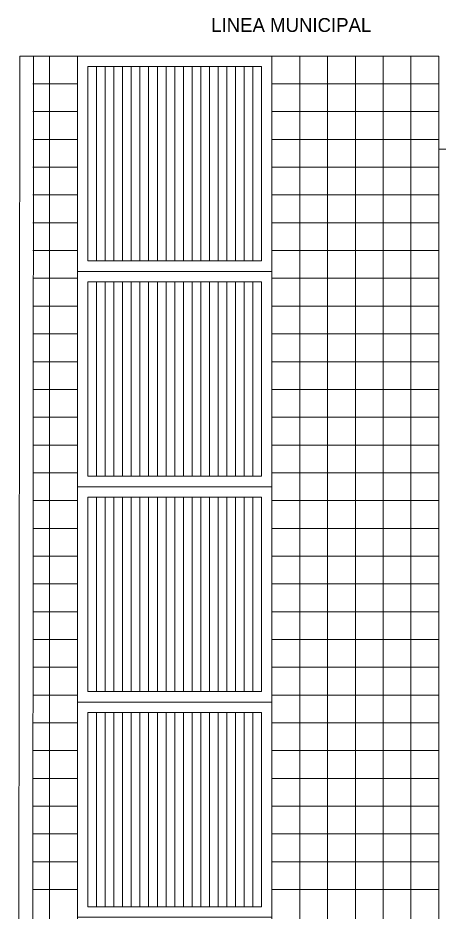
# Model space of a CAD drawing. Header units: millimetres. Extents: x 14 to 290, y 66 to 213.
# Drawn here: x 13.85 to 19.91, y 197.64 to 210.51 of the extents above; entities that cross this region are included whole.
import ezdxf

# ---------------------------------------------------------------- set-up
doc = ezdxf.new("R2010")
doc.units = ezdxf.units.MM
doc.linetypes.add('HIDDEN', pattern=[9.525, 6.35, -3.175])
for name, color, linetype, lineweight in [('OCASA_TODAS_r08$0$CGC VIGAS', 252, 'HIDDEN', 15), ('OCASA_TODAS_r08$0$L.M.', 252, 'Continuous', 20), ('OCASA_TODAS_r08$0$VEREDA', 251, 'Continuous', 15)]:
    doc.layers.add(name, color=color, linetype=linetype, lineweight=lineweight)
doc.styles.add('OCASA_TODAS_r08$0$Standard', font='txt')

# ---------------------------------------------------------------- blocks, each defined once
blk = doc.blocks.new('OCASA_TODAS_r08$0$Estructura PB para Arquitectura')
at = {"layer": 'OCASA_TODAS_r08$0$CGC VIGAS', "lineweight": 9}
for p, q in [((1098.108345, 396.501705, -0.000029), (1098.108345, 435.524255, -0.000029)), ((1098.108345, 435.524255, -0.000029), (1102.981658, 435.524255, -0.000029))]:
    blk.add_line(p, q, dxfattribs=at)

msp = doc.modelspace()

# ---------------------------------------------------------------- hatches: boundary and pattern name
at = {"layer": 'OCASA_TODAS_r08$0$VEREDA'}
h = msp.add_hatch(dxfattribs=at)
h.set_pattern_fill('LINE', color=256, angle=270)
h.set_pattern_definition([(270, (14.85887, 199.16487), (0.125, 0), [])])
h.paths.add_polyline_path([(17.359, 188.515), (14.859, 188.515), (14.859, 191.015), (17.359, 191.015)])
h.paths.add_polyline_path([(17.359, 191.315), (14.859, 191.315), (14.859, 193.815), (17.359, 193.815)])
h.paths.add_polyline_path([(17.359, 197.715), (14.859, 197.715), (14.859, 200.515), (17.359, 200.515)])
h.paths.add_polyline_path([(17.359, 200.815), (14.859, 200.815), (14.859, 203.615), (17.359, 203.615)])
h.paths.add_polyline_path([(17.359, 203.915), (14.859, 203.915), (14.859, 206.715), (17.359, 206.715)])
h.paths.add_polyline_path([(17.359, 207.015), (14.859, 207.015), (14.859, 209.815), (17.359, 209.815)])

# ---------------------------------------------------------------- linework, layer by layer
for p, q in [((13.878, 209.965), (13.852, 184.984)), ((14.709, 209.965, 0), (13.878, 209.965, 0)), ((14.078, 209.965), (14.052, 184.765)), ((19.909, 209.965, 0), (17.509, 209.965, 0)), ((14.709, 209.565, 0), (14.066, 209.565, 0)), ((19.909, 209.565, 0), (17.509, 209.565, 0)), ((14.709, 209.165, 0), (14.066, 209.165, 0)), ((19.909, 209.165, 0), (17.509, 209.165, 0)), ((14.709, 208.765, 0), (14.066, 208.765, 0)), ((19.909, 208.765, 0), (17.509, 208.765, 0)), ((14.709, 208.365, 0), (14.066, 208.365, 0)), ((19.909, 208.365, 0), (17.509, 208.365, 0)), ((14.709, 207.965, 0), (14.066, 207.965, 0)), ((19.909, 207.965, 0), (17.509, 207.965, 0)), ((14.709, 207.565, 0), (14.066, 207.565, 0)), ((19.909, 207.565, 0), (17.509, 207.565, 0)), ((14.709, 207.165, 0), (14.066, 207.165, 0)), ((19.909, 207.165, 0), (17.509, 207.165, 0)), ((14.709, 206.765, 0), (14.065, 206.765, 0)), ((19.909, 206.765, 0), (17.509, 206.765, 0)), ((14.709, 206.365, 0), (14.065, 206.365, 0)), ((19.909, 206.365, 0), (17.509, 206.365, 0)), ((14.709, 205.965, 0), (14.065, 205.965, 0)), ((19.909, 205.965, 0), (17.509, 205.965, 0)), ((14.709, 205.565, 0), (14.065, 205.565, 0)), ((19.909, 205.565, 0), (17.509, 205.565, 0)), ((14.709, 205.165, 0), (14.065, 205.165, 0)), ((19.909, 205.165, 0), (17.509, 205.165, 0)), ((14.709, 204.765, 0), (14.065, 204.765, 0)), ((19.909, 204.765, 0), (17.509, 204.765, 0)), ((14.709, 204.365, 0), (14.065, 204.365, 0)), ((19.909, 204.365, 0), (17.509, 204.365, 0)), ((14.709, 203.965, 0), (14.065, 203.965, 0)), ((19.909, 203.965, 0), (17.509, 203.965, 0)), ((14.709, 203.565, 0), (14.065, 203.565, 0)), ((19.909, 203.565, 0), (17.509, 203.565, 0)), ((14.709, 203.165, 0), (14.065, 203.165, 0)), ((19.909, 203.165, 0), (17.509, 203.165, 0)), ((14.709, 202.765, 0), (14.065, 202.765, 0)), ((19.909, 202.765, 0), (17.509, 202.765, 0)), ((14.709, 202.365, 0), (14.065, 202.365, 0)), ((19.909, 202.365, 0), (17.509, 202.365, 0)), ((14.709, 201.965, 0), (14.065, 201.965, 0)), ((19.909, 201.965, 0), (17.509, 201.965, 0)), ((14.709, 201.565, 0), (14.065, 201.565, 0)), ((19.909, 201.565, 0), (17.509, 201.565, 0)), ((14.709, 201.165, 0), (14.065, 201.165, 0)), ((19.909, 201.165, 0), (17.509, 201.165, 0)), ((14.709, 200.765, 0), (14.065, 200.765, 0)), ((19.909, 200.765, 0), (17.509, 200.765, 0)), ((14.709, 200.365, 0), (14.065, 200.365, 0)), ((19.909, 200.365, 0), (17.509, 200.365, 0)), ((14.709, 199.965, 0), (14.065, 199.965, 0)), ((19.909, 199.965, 0), (17.509, 199.965, 0)), ((14.709, 199.565, 0), (14.065, 199.565, 0)), ((19.909, 199.565, 0), (17.509, 199.565, 0)), ((14.709, 199.165, 0), (14.065, 199.165, 0)), ((19.909, 199.165, 0), (17.509, 199.165, 0)), ((14.709, 198.765, 0), (14.065, 198.765, 0)), ((19.909, 198.765, 0), (17.509, 198.765, 0)), ((14.709, 198.365, 0), (14.065, 198.365, 0)), ((19.909, 198.365, 0), (17.509, 198.365, 0)), ((14.709, 197.965, 0), (14.065, 197.965, 0)), ((19.909, 197.965, 0), (17.509, 197.965, 0))]:
    msp.add_line(p, q, dxfattribs=at)
at = {"layer": 'OCASA_TODAS_r08$0$VEREDA', "elevation": 0}
for points in [[(14.309, 209.965), (14.309, 193.965)], [(14.709, 209.965), (14.709, 193.965)], [(17.509, 209.965), (17.509, 184.762)], [(17.909, 209.965), (17.909, 184.761)], [(18.309, 209.965), (18.309, 184.761)], [(18.709, 209.965), (18.709, 184.761)], [(19.109, 209.965), (19.109, 184.76)], [(19.509, 209.965), (19.509, 184.76)], [(19.909, 209.965), (19.909, 184.76)]]:
    msp.add_lwpolyline(points, dxfattribs=at)
for points in [[(17.509, 206.865), (14.709, 206.865), (14.709, 209.965), (17.509, 209.965)], [(17.359, 207.015), (14.859, 207.015), (14.859, 209.815), (17.359, 209.815)], [(17.509, 203.765), (14.709, 203.765), (14.709, 206.865), (17.509, 206.865)], [(17.359, 203.915), (14.859, 203.915), (14.859, 206.715), (17.359, 206.715)], [(17.509, 200.665), (14.709, 200.665), (14.709, 203.765), (17.509, 203.765)], [(17.359, 200.815), (14.859, 200.815), (14.859, 203.615), (17.359, 203.615)], [(17.509, 197.565), (14.709, 197.565), (14.709, 200.665), (17.509, 200.665)], [(17.359, 197.715), (14.859, 197.715), (14.859, 200.515), (17.359, 200.515)]]:
    msp.add_lwpolyline(points, close=True, dxfattribs=at)

# ---------------------------------------------------------------- block references
at = {"color": 31, "true_color": 0xfebd57}
msp.add_blockref('OCASA_TODAS_r08$0$Estructura PB para Arquitectura', (-1078.2, -226.899), dxfattribs=at)

# ---------------------------------------------------------------- texts
at = {"layer": 'OCASA_TODAS_r08$0$L.M.', "insert": (18.938, 210.512), "char_height": 0.2, "width": 4.30479, "attachment_point": 3, "style": 'OCASA_TODAS_r08$0$Standard'}
msp.add_mtext('LINEA MUNICIPAL', dxfattribs=at)

doc.saveas('drawing.dxf')
